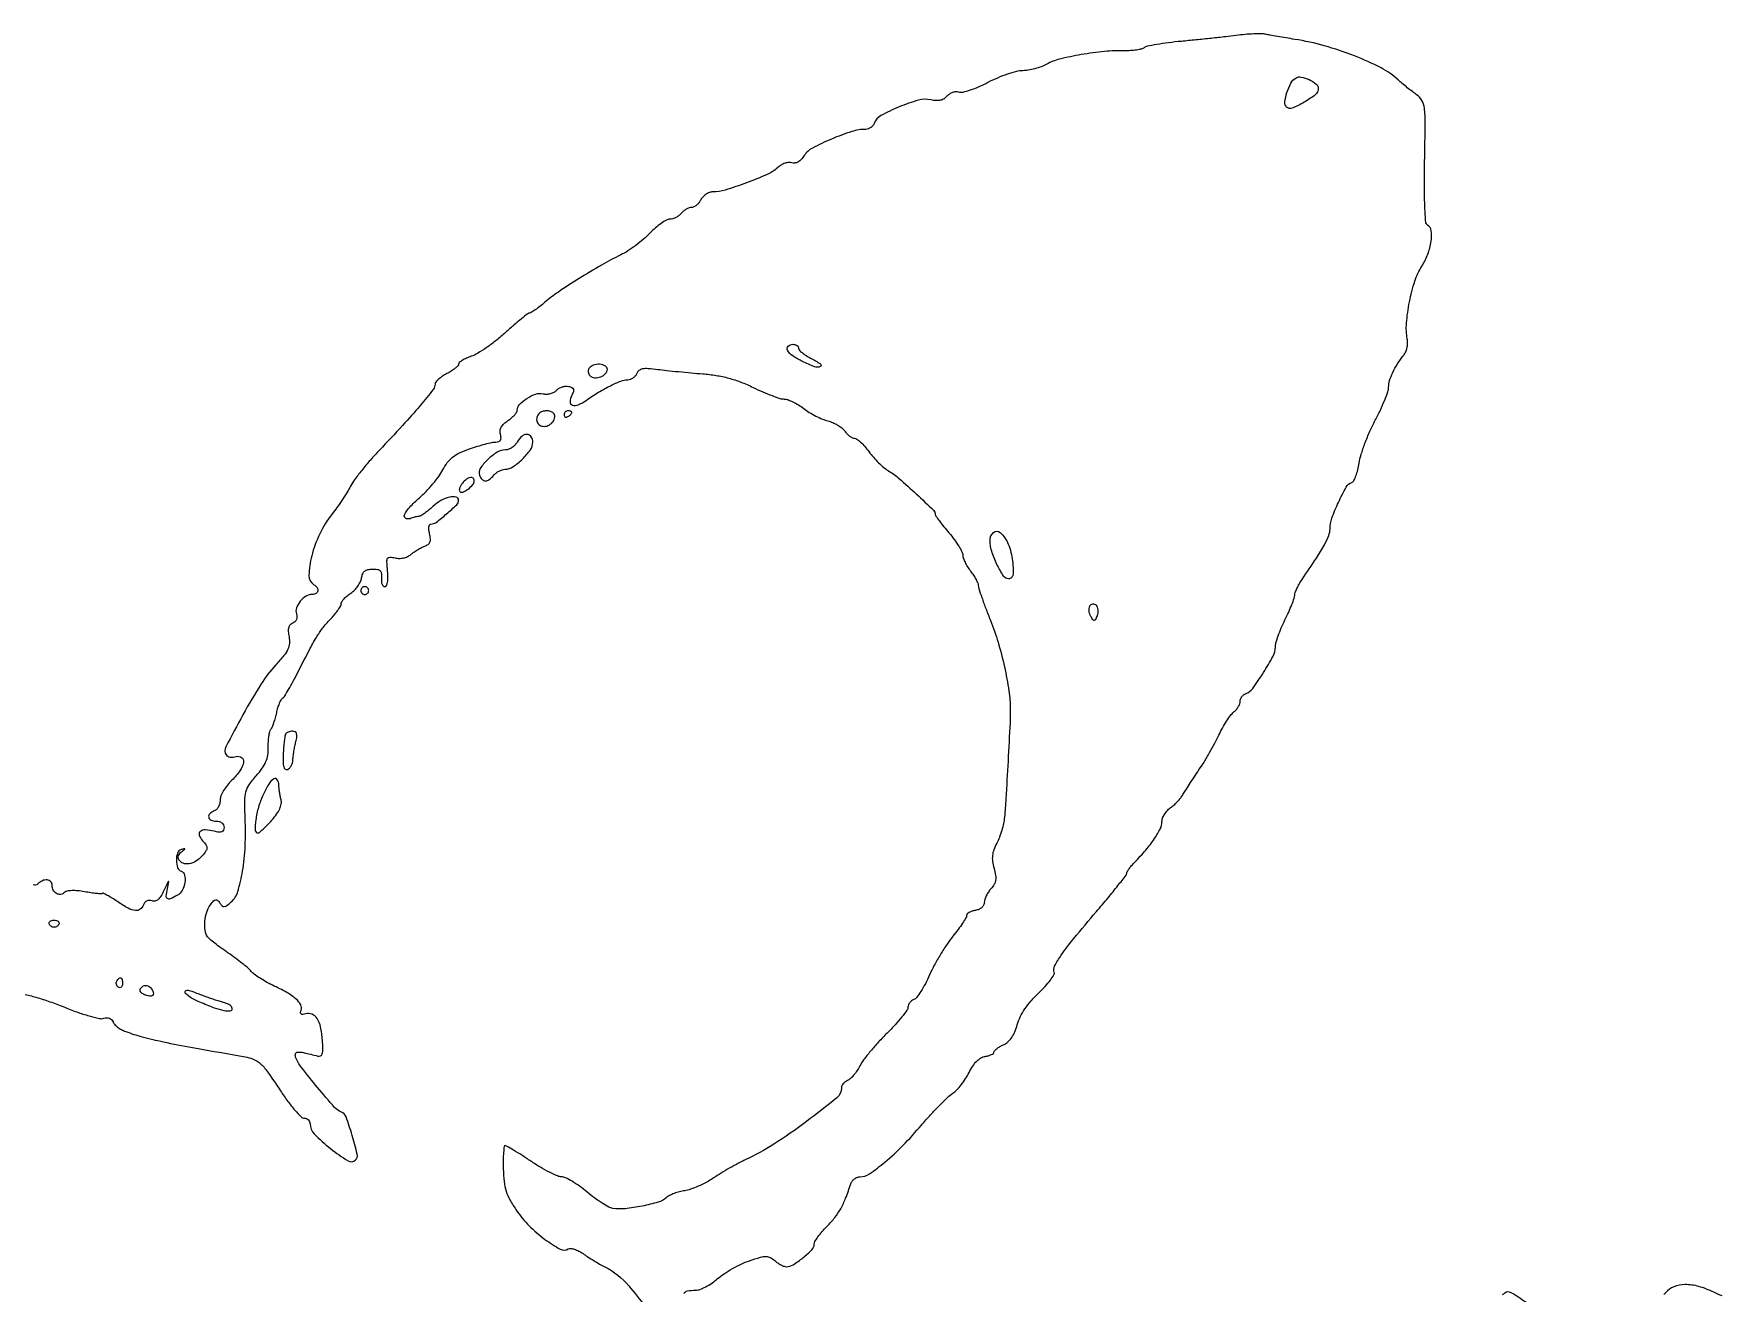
# Model space of a CAD drawing. Extents: x 163 to 1119, y 2 to 1130.
# Drawn here: x 592.3 to 1024.4, y 727.2 to 1049.5 of the extents above; entities that cross this region are included whole.
import ezdxf

# ---------------------------------------------------------------- set-up
doc = ezdxf.new("R2010")
doc.units = 0

msp = doc.modelspace()

# ---------------------------------------------------------------- linework, layer by layer
for points in [[(758.693118, 727.150521, -0.247015), (759.548723, 727.815693, -0.044151), (761.63187, 728, 0.089462), (762.745625, 728.200886, 0.030987), (764.243522, 728.867747, 0.029619), (765.837866, 729.823504, 0.030331), (767.294866, 730.954034, -0.033578), (768.926003, 732.202809, -0.018486), (771.07015, 733.515339, -0.018358), (773.353224, 734.691262, -0.027911), (775.422337, 735.525152, -0.010348), (778.252395, 736.421109, -0.069822), (779.704049, 736.635296, -0.123915), (780.77496, 736.373794, -0.062454), (781.921415, 735.571118, 0.031111), (782.675131, 734.969849, 0.030379), (783.503464, 734.461516, 0.031848), (784.284415, 734.107124, 0.090832), (784.869233, 734, 0.139844), (786.587285, 734.490103, 0.03011), (789.138475, 736.295953, 0.027918), (791.439421, 738.363393, 0.198284), (792, 739.721392, -0.133032), (792.194306, 740.438761, -0.022335), (792.974211, 741.645703, -0.023088), (794.046684, 743.014753, -0.01868), (795.316463, 744.38313, 0.029069), (797.301831, 746.61382, 0.040162), (798.789794, 748.841559, 0.034409), (800.0553, 751.531038, 0.015024), (801.37488, 755.25, -0.084678), (801.723356, 755.919566, -0.069599), (802.295322, 756.488789, -0.070243), (802.995623, 756.874796, -0.089755), (803.718615, 757.009706, 0.149637), (806.157425, 757.770852, 0.024807), (810.122793, 760.780287, 0.024493), (814.693748, 765.019592, 0.016859), (819.460344, 770.236404, -0.008234), (821.786664, 772.872343, -0.009088), (824.124607, 775.343393, -0.008572), (826.192299, 777.379703, -0.045173), (827.439062, 778.368115, 0.056301), (828.472816, 779.225703, 0.024561), (829.6456, 780.571858, 0.02393), (830.763729, 782.139001, 0.029374), (831.646146, 783.705005, -0.031845), (832.582359, 785.347467, -0.050632), (833.602427, 786.601391, -0.061546), (834.669908, 787.436324, -0.100271), (835.75, 787.819551, 0.03167), (836.611682, 787.998171, 0.045838), (837.339062, 788.271402, 0.05546), (837.846654, 788.590872, 0.228413), (838, 788.909036, -0.196619), (838.150085, 789.275946, -0.034533), (838.719536, 789.780645, -0.032888), (839.511475, 790.311348, -0.024285), (840.449486, 790.79503, 0.075639), (841.585195, 791.536704, 0.05978), (842.555974, 792.639376, 0.051422), (843.355971, 794.104791, 0.033492), (843.981211, 795.930225, -0.0482), (844.72706, 797.915599, -0.03422), (845.918127, 799.976208, -0.031219), (847.510329, 802.049351, -0.025109), (849.46273, 804.072694, 0.017605), (851.116739, 805.736127, 0.025621), (852.443017, 807.323195, 0.023555), (853.366103, 808.678888, 0.231231), (853.430681, 809.348014, -0.212525), (853.527433, 810.943772, -0.03214), (855.222359, 813.748185, -0.020538), (858.402572, 817.940585, -0.004455), (864.25, 824.897833, 0.003762), (867.220461, 828.422144, 0.005846), (869.723438, 831.510317, 0.002075), (871.829377, 834.194454, 0.166802), (872, 834.691677, -0.136885), (872.112196, 835.093816, -0.019817), (872.585773, 835.81071, -0.021224), (873.230553, 836.631527, -0.01673), (873.994121, 837.464831, 0.017694), (876.872974, 840.618796, 0.027611), (879.095862, 843.547499, 0.0313), (880.577205, 846.067359, 0.117758), (881, 847.837652, -0.086033), (881.15484, 848.730884, -0.0494), (881.623649, 849.721536, -0.047465), (882.310833, 850.653056, -0.057398), (883.123059, 851.373641, 0.029663), (884.018354, 852.083409, 0.020086), (884.953509, 852.989828, 0.020277), (885.789156, 853.942051, 0.037639), (886.373059, 854.787358, -0.009008), (886.996721, 855.810836, -0.002325), (888.039854, 857.438508, -0.002365), (889.247042, 859.283834, -0.002406), (890.464743, 861.107013, 0.011398), (891.754541, 863.115417, 0.007039), (893.18314, 865.531435, 0.007058), (894.52814, 867.959822, 0.012577), (895.555607, 870, -0.016394), (896.491419, 871.82341, -0.016402), (897.544551, 873.581281, -0.016464), (898.562712, 875.05216, -0.060393), (899.340864, 875.872445, 0.044975), (899.975685, 876.501707, 0.040535), (900.512629, 877.25561, 0.042866), (900.88168, 878.015386, 0.09188), (901, 878.65383, -0.092666), (901.108477, 879.234115, -0.066769), (901.426755, 879.812655, -0.065009), (901.897413, 880.301813, -0.07726), (902.452782, 880.620254, 0.143519), (904.214454, 881.963655, 0.017753), (906.964638, 885.994789, 0.01882), (909.412752, 890.215857, 0.121378), (910.009143, 892.587547, -0.070206), (910.161692, 893.632497, -0.014471), (910.738103, 895.406967, -0.014953), (911.535643, 897.445492, -0.013584), (912.477871, 899.5, 0.008927), (913.421979, 901.509024, 0.011107), (914.224139, 903.410332, 0.009496), (914.827989, 905.024198, 0.078867), (914.968728, 905.790493, -0.083101), (915.097848, 906.461695, -0.020611), (915.53236, 907.497821, -0.020508), (916.135593, 908.65847, -0.019285), (916.843562, 909.790493, 0.004564), (920.510927, 915.287701, 0.019192), (922.553729, 918.689298, 0.031725), (923.666304, 921.058633, 0.094172), (924, 922.814649, -0.087506), (924.471315, 925.487068, -0.022265), (926.166041, 929.567432, -0.018146), (928.165332, 933.460139, -0.175168), (929.548909, 934.657142, 0.178469), (930.072436, 935.115965, 0.032276), (930.62487, 936.309728, 0.031215), (931.11639, 937.862947, 0.02381), (931.464603, 939.61252, -0.037623), (931.958364, 941.779205, -0.014841), (932.946989, 944.675373, -0.014591), (934.204843, 947.75456, -0.017693), (935.568056, 950.559593, 0.011704), (936.882047, 953.182964, 0.013977), (937.991866, 955.715685, 0.012762), (938.807449, 957.88565, 0.083693), (939, 959.027932, -0.073735), (939.253234, 960.735781, -0.036889), (940.040823, 962.777546, -0.032752), (941.269038, 964.986888, -0.025593), (942.873276, 967.214959, 0.071798), (943.365058, 968.050739, 0.043742), (943.705395, 969.146777, 0.042927), (943.85594, 970.317911, 0.057796), (943.777592, 971.383121, -0.068519), (943.567816, 975.409016, -0.028026), (944.337946, 980.842424, -0.028111), (945.721321, 986.192098, -0.063546), (947.485674, 989.977305, 0.049839), (949.047037, 993.101174, 0.056096), (949.88328, 996.351334, 0.06659), (949.901685, 999.069198, 0.226511), (948.96865, 1000.519375, -0.239914), (948.509998, 1001.273714, -0.007258), (948.280079, 1005.047384, -0.011306), (948.161983, 1010.024021, -0.004805), (948.21865, 1016.693607, 0.00223), (948.357203, 1026.845674, 0.032429), (948.157614, 1030.428587, 0.101552), (947.501635, 1032.389047, 0.11038), (946.139686, 1033.865215, -0.011916), (945.065813, 1034.647505, -0.006423), (943.778697, 1035.659414, -0.006393), (942.492865, 1036.724749, -0.009992), (941.416761, 1037.67747, 0.067243), (937.050628, 1040.731368, 0.025681), (930.27624, 1043.795078, 0.02505), (922.541429, 1046.38652, 0.029563), (915, 1048.026145, -0.001874), (912.747654, 1048.386674, -0.001951), (910.528125, 1048.759382, -0.001875), (908.611341, 1049.09635, -0.008534), (907.5, 1049.315663, 0.051274), (906.386316, 1049.438041, 0.011455), (904.471875, 1049.407561, 0.011774), (902.252339, 1049.268938, 0.011135), (900, 1049.024301, -0.004119), (897.3001, 1048.692659, -0.001673), (893.61875, 1048.283694, -0.001656), (889.657079, 1047.870269, -0.002108), (886, 1047.516439, 0.008147), (882.664759, 1047.153041, 0.011151), (879.676907, 1046.710259, 0.008099), (877.213968, 1046.247762, 0.116316), (876.410746, 1045.876067, -0.105442), (875.745591, 1045.550734, -0.023231), (874.492679, 1045.298929, -0.02318), (872.987798, 1045.13953, -0.020476), (871.410746, 1045.110776, 0.030083), (866.300337, 1044.919389, 0.018484), (860.328978, 1044.111092, 0.017588), (854.805654, 1042.952996, 0.065323), (851.5, 1041.662051, -0.036242), (850.121954, 1041.029514, -0.023703), (848.456392, 1040.49512, -0.02385), (846.774486, 1040.127154, -0.041458), (845.351546, 1040.006161, 0.062227), (843.756777, 1039.803743, 0.019411), (841.440422, 1039.114118, 0.019069), (838.888784, 1038.135236, 0.019954), (836.458315, 1036.978072, -0.018189), (834.133045, 1035.86091, -0.022726), (831.897112, 1035.003784, -0.021779), (829.998045, 1034.463722, -0.136042), (828.997952, 1034.50065, 0.093528), (828.245033, 1034.592062, 0.065385), (827.40429, 1034.424891, 0.063323), (826.607167, 1034.036548, 0.074702), (825.981841, 1033.47812, -0.080287), (825.226285, 1032.818325, -0.083381), (824.310868, 1032.440716, -0.070723), (823.197441, 1032.347363, -0.039681), (821.849734, 1032.533004, 0.122269), (818.678844, 1032.446968, 0.030423), (813.733901, 1030.746103, 0.028252), (809.085075, 1028.508483, 0.176628), (807.380692, 1026.549684, -0.080581), (807.035798, 1025.957276, -0.065592), (806.49878, 1025.45522, -0.066557), (805.859104, 1025.115789, -0.088966), (805.213507, 1025, 0.077188), (801.615294, 1024.441196, 0.023524), (796.432032, 1022.518677, 0.021121), (791.531131, 1020.184707, 0.126688), (789.459702, 1018.298153, -0.041319), (788.672358, 1017.289164, -0.075236), (787.858269, 1016.637033, -0.097805), (787.048463, 1016.359468, -0.126068), (786.270104, 1016.449846, 0.119544), (785.507522, 1016.548341, 0.057431), (784.539923, 1016.327652, 0.051602), (783.520214, 1015.844986, 0.048093), (782.594543, 1015.153887, -0.080771), (779.999996, 1013.467944, -0.014829), (774.687216, 1011.312692, -0.01522), (769.245487, 1009.477338, -0.073848), (766.031202, 1009, 0.088418), (765.201834, 1008.852183, 0.057685), (764.331942, 1008.4125, 0.055902), (763.555117, 1007.764901, 0.068303), (763, 1007, -0.047847), (762.491043, 1006.234932, -0.049045), (761.849731, 1005.5875, -0.05391), (761.17892, 1005.143756, -0.119743), (760.587261, 1005, 0.088303), (759.983197, 1004.89248, 0.043304), (759.273525, 1004.559375, 0.04116), (758.575529, 1004.073938, 0.047064), (758, 1003.5, -0.057603), (757.399633, 1002.925951, -0.043587), (756.626889, 1002.440625, -0.044564), (755.808506, 1002.109375, -0.074019), (755.073722, 1002, 0.126231), (754.208444, 1001.778013, 0.026705), (752.87393, 1000.949378, 0.02637), (751.388882, 999.792563, 0.022367), (749.946167, 998.423414, -0.024822), (748.335801, 996.910117, -0.016123), (746.337311, 995.318803, -0.01622), (744.280703, 993.888201, -0.029443), (742.5, 992.876966, 0.015646), (737.53741, 990.23705, 0.009517), (731.835604, 986.825324, 0.009306), (726.543637, 983.381922, 0.027275), (723.081542, 980.75, -0.009316), (721.793305, 979.695601, -0.012963), (720.599054, 978.803913, -0.009415), (719.580452, 978.112118, -0.140426), (719.173275, 977.986723, 0.162292), (718.738937, 977.832351, 0.004104), (717.082149, 976.515759, 0.008366), (715.156462, 974.905529, 0.005558), (713, 972.997828, -0.016434), (710.655787, 971.013215, -0.015901), (708.160938, 969.164004, -0.016036), (705.863965, 967.678774, -0.054727), (704.25, 966.933552, 0.023233), (703.005168, 966.451185, 0.033076), (701.954687, 965.901263, 0.034763), (701.195583, 965.361743, 0.224514), (701, 964.948128, -0.193829), (700.822701, 964.507951, -0.030141), (700.11875, 963.859074, -0.029835), (699.148889, 963.159636, -0.021977), (698, 962.5, 0.027514), (696.851454, 961.823549, 0.035305), (695.88125, 961.073892, 0.038033), (695.192091, 960.357934, 0.174309), (695, 959.823669, -0.169479), (694.515141, 958.434314, -0.007226), (691.17544, 954.354594, -0.0106), (686.687452, 949.25442, -0.005168), (680.757579, 942.929485, 0.010989), (678.437778, 940.396677, 0.010774), (676.215784, 937.747938, 0.010713), (674.367922, 935.342428, 0.039562), (673.359973, 933.714997, -0.019319), (672.504905, 932.200856, -0.008579), (671.267275, 930.269405, -0.008476), (669.885353, 928.266578, -0.011328), (668.560197, 926.5, 0.055136), (665.482827, 921.548461, 0.049488), (663.426655, 915.86301, 0.053715), (662.72131, 910.886509, 0.268886), (664, 908.5, -0.106663), (664.774954, 907.754399, -0.192827), (664.956778, 906.906327, -0.221794), (664.502891, 906.25177, -0.132765), (663.571429, 906, 0.13778), (661.959921, 905.54734, 0.08469), (660.463374, 904.243614, 0.087204), (659.518989, 902.560034, 0.162551), (659.495857, 901.013052, -0.073847), (659.618793, 900.25081, -0.099121), (659.49032, 899.564747, -0.107061), (659.119939, 899.018715, -0.099087), (658.54719, 898.656482, 0.115895), (657.897376, 898.214617, 0.120575), (657.52386, 897.535548, 0.08346), (657.428887, 896.552883, 0.031813), (657.61299, 895.185049, -0.068081), (657.716724, 893.498894, -0.091977), (657.327869, 892.024977, -0.060741), (656.288559, 890.377217, -0.015383), (654.209844, 887.982201, 0.045931), (650.464541, 883.093958, 0.014785), (645.823997, 875.217494, 0.007181), (641.455062, 866.996627, 0.262731), (641.536786, 864.940479, 0.14273), (641.920367, 864.594658, 0.072403), (642.545581, 864.397428, 0.062609), (643.304499, 864.370119, 0.054615), (644.084157, 864.52671, -0.232412), (645.493465, 864.314601, -0.293704), (645.987581, 863.123905, -0.108731), (645.064015, 860.906142, -0.04894), (643, 858.5, 0.034474), (641.851978, 857.237372, 0.033897), (640.88125, 855.82212, 0.035879), (640.206687, 854.46642, 0.097805), (640, 853.419898, -0.062845), (639.888151, 852.53353, -0.060956), (639.559375, 851.692883, -0.066075), (639.073813, 851.022041, -0.11194), (638.5, 850.638374, 0.098645), (637.347806, 849.911083, 0.254908), (637.05584, 849.005536, 0.253424), (637.658907, 848.265375, 0.09799), (639, 848, -0.071849), (639.797234, 847.884845, -0.09791), (640.439134, 847.548949, -0.110471), (640.852558, 847.030796, -0.113838), (641, 846.391592, -0.096921), (640.856776, 845.659662, -0.208054), (640.453591, 845.265513, -0.125112), (639.713084, 845.180069, -0.02797), (638.454011, 845.422186, 0.044456), (636.172257, 845.783513, 0.191545), (634.888679, 845.371911, 0.323879), (634.635445, 844.402634, 0.091423), (635.505176, 842.99428, -0.030018), (636.402492, 841.874487, -0.16543), (636.618745, 841.143514, -0.146171), (636.357573, 840.382363, -0.021821), (635.348078, 839.093558, -0.074137), (633.795928, 837.746715, -0.100909), (632.069338, 837.085846, -0.128256), (630.522207, 837.226559, -0.169445), (629.430902, 838.111803, -0.125085), (629.274271, 838.609852, -0.094557), (629.350436, 839.180286, -0.084768), (629.647051, 839.735816, -0.075314), (630.121885, 840.187934, 0.004551), (630.892411, 840.73762, 0.300843), (630.946732, 840.883003, 0.423992), (630.837057, 840.949026, 0.005736), (630, 840.715899, 0.244911), (629.087654, 839.842727, 0.083261), (628.784532, 837.97426, 0.082084), (629.106675, 836.087541, 0.230732), (630.029467, 835.166667, -0.262161), (630.890629, 834.198913, -0.092841), (630.946827, 832.278157, -0.082069), (630.277719, 830.256839, -0.150101), (629.065741, 829.035184, -0.017926), (627.201339, 828.121782, -0.259178), (626.493889, 828.18384, -0.281682), (626.210729, 828.806232, -0.020428), (626.530436, 830.75, 0.002755), (626.880283, 832.490515, 0.629928), (626.777292, 832.567096, 0.163379), (626.578291, 832.358559, 0.001319), (625.602418, 830.261074, -0.028658), (624.837741, 828.82791, -0.07697), (624.094286, 827.947162, -0.121803), (623.342791, 827.561945, -0.15054), (622.561359, 827.614828, 0.093367), (621.899437, 827.735424, 0.108379), (621.27604, 827.594779, 0.106065), (620.758931, 827.202364, 0.086188), (620.401441, 826.603754, -0.140207), (619.535441, 825.4527, -0.194391), (618.302155, 825.12039, -0.097092), (616.487643, 825.710385, -0.022074), (613.720882, 827.414668, 0.009967), (612.332982, 828.316648, 0.015985), (611.110565, 829.02371, 0.009901), (610.09197, 829.544491, 0.318398), (609.831335, 829.501446, -0.215163), (609.552638, 829.397717, -0.007389), (608.365214, 829.495705, -0.01267), (606.936956, 829.671477, -0.008371), (605.305565, 829.942343, 0.021994), (603.553488, 830.184418, 0.033003), (602.010918, 830.22659, 0.037382), (600.795543, 830.088199, 0.150443), (600.142697, 829.742697, -0.165306), (599.174837, 829.265883, -0.165011), (598.11607, 829.477172, -0.143247), (597.298289, 830.333821, -0.119979), (597, 831.559017, 0.185462), (596.639815, 832.496664, 0.184805), (595.743909, 832.953779, 0.133454), (594.518181, 832.757188, 0.090502), (593.348653, 831.948653, -0.144741), (592.7772, 831.638015, -0.173092), (592.173081, 831.718448, -0.099172)], [(589.718777, 803.753249, -0.014014), (592.873555, 802.945562, -0.014099), (596.442034, 801.814826, -0.013911), (599.957316, 800.480114, 0.012262), (603.327574, 799.187737, 0.016227), (606.458344, 798.187636, 0.013605), (609.080985, 797.519255, 0.133195), (610.212242, 797.567363, -0.07129), (610.98168, 797.695479, -0.097526), (611.67201, 797.575711, -0.107331), (612.218321, 797.217734, -0.102981), (612.576781, 796.660508, 0.099594), (612.981042, 796.022726, 0.038606), (613.76388, 795.321944, 0.036301), (614.755197, 794.671894, 0.037243), (615.821855, 794.178332, 0.02501), (620.006076, 792.843004, 0.01223), (625.453493, 791.541931, 0.008449), (632.951946, 790.075762, 0.002796), (644.004438, 788.171667, -0.025832), (647.832531, 787.329035, -0.102402), (649.966048, 786.238811, -0.069972), (651.883797, 784.199058, -0.008081), (655.434401, 778.99466, 0.01374), (657.307304, 776.315044, 0.019657), (659.123256, 774.054681, 0.015975), (660.719384, 772.334679, 0.200314), (661.521252, 772, -0.096152), (662.085663, 771.890449, -0.09722), (662.565618, 771.577875, -0.098594), (662.886956, 771.111341, -0.102002), (663, 770.562978, 0.197132), (664.049389, 768.004779, 0.030317), (668.222498, 764.257886, 0.028286), (672.707467, 761.093368, 0.349048), (674.648435, 761.315102, 0.26022), (675.061326, 762.771512, 0.013709), (673.769954, 767.619785, 0.014568), (672.2115, 772.372447, 0.221451), (671.021414, 773.570971, -0.124589), (669.262685, 774.776675, -0.006936), (664.906422, 779.864824, -0.009247), (660.79558, 784.993355, -0.072827), (659.305794, 787.645496, -0.171121), (659.281927, 788.514788, -0.313987), (659.8205, 788.924902, -0.067584), (661.329446, 788.784726, -0.006176), (665, 787.886688, 0.179745), (665.707074, 787.960056, 0.212408), (666.13326, 788.473169, 0.075728), (666.279929, 789.656125, 0.011987), (666.158445, 792, 0.031402), (665.689325, 795.364521, 0.091906), (664.814189, 797.526541, 0.157341), (663.537766, 798.581648, 0.159947), (661.894674, 798.682708, -0.04283), (661.127313, 798.550851, -0.195153), (660.70325, 798.682448, -0.250293), (660.554105, 799.041268, -0.067559), (660.700243, 799.661229, 0.222011), (660.604766, 801.012727, 0.086686), (659.398412, 802.503287, 0.05153), (657.046428, 804.162879, 0.018315), (653.382108, 806.046821, -0.017273), (651.70848, 806.902884, -0.01688), (650.084748, 807.878643, -0.017039), (648.719589, 808.830623, -0.058832), (647.939624, 809.572748, 0.041627), (647.144932, 810.382633, 0.009491), (645.665362, 811.610458, 0.009757), (643.899457, 812.964609, 0.009356), (642.057517, 814.268393, -0.007794), (640.258618, 815.533292, -0.009604), (638.622956, 816.770629, -0.008213), (637.291606, 817.854448, -0.067016), (636.765313, 818.434001, -0.118048), (636.126767, 820.088002, -0.055377), (636.074201, 822.394911, -0.054252), (636.541814, 824.746904, -0.08699), (637.480997, 826.55887, -0.021191), (638.33023, 827.579239, -0.161285), (638.867068, 827.882697, -0.248291), (639.347896, 827.73813, -0.052897), (639.919947, 827.039763, 0.060097), (640.514759, 826.334509, 0.218417), (641.057527, 826.154631, 0.137247), (641.721293, 826.421946, 0.019983), (642.84913, 827.363464, 0.136811), (644.516871, 830.00416, 0.031746), (645.714735, 835.169114, 0.029723), (646.395754, 841.631629, 0.022574), (646.398778, 848.75737, -0.009961), (646.287157, 853.25826, -0.065191), (646.569011, 855.495468, -0.089432), (647.391764, 857.271073, -0.027064), (649.235171, 859.615064, 0.026625), (650.749033, 861.536544, 0.053251), (651.688042, 863.224538, 0.060527), (652.177013, 864.922751, 0.04595), (652.308028, 866.857693, -0.019994), (652.331151, 868.325437, -0.022767), (652.473241, 869.723822, -0.022718), (652.699681, 870.88732, -0.105753), (652.994407, 871.5, 0.066024), (653.337638, 872.089535, 0.015541), (653.744897, 873.157569, 0.015741), (654.139488, 874.42536, 0.014908), (654.461464, 875.738532, -0.01924), (654.786282, 877.015377, -0.023829), (655.189806, 878.173659, -0.023199), (655.611147, 879.094143, -0.136224), (655.968606, 879.480597, 0.11556), (656.416969, 879.927416, 0.006054), (657.475925, 881.674486, 0.009298), (658.681194, 883.80807, 0.006606), (659.955812, 886.242065, -0.003218), (663.045183, 892.240042, -0.017834), (664.840271, 895.3918, -0.029897), (666.408587, 897.620638, -0.022763), (668.374009, 899.868494, 0.018124), (669.379429, 900.997098, 0.022354), (670.228615, 902.121615, 0.021492), (670.846925, 903.109778, 0.129755), (671, 903.689709, -0.148539), (671.158212, 904.21052, -0.036977), (671.712996, 904.919823, -0.034535), (672.498138, 905.672169, -0.028755), (673.427221, 906.360356, 0.051921), (674.379888, 907.13673, 0.041235), (675.236262, 908.151733, 0.04259), (675.877829, 909.238522, 0.076949), (676.177221, 910.225366, -0.062525), (676.468466, 911.294957, -0.126108), (676.987911, 911.990259, -0.118522), (677.802251, 912.375958, -0.051643), (679, 912.5, -0.039915), (680.263627, 912.398965, -0.157076), (680.950923, 912.048821, -0.173803), (681.265093, 911.388083, -0.051333), (681.26179, 910.25, 0.046388), (681.25079, 909.388599, 0.070924), (681.414695, 908.660938, 0.09713), (681.718252, 908.173311, 0.208007), (682.116825, 908, 0.283456), (682.543586, 908.263074, 0.071952), (682.812925, 909.069621, 0.047172), (682.918566, 910.318818, 0.021296), (682.832231, 911.96203, -0.010499), (682.651562, 914.396383, -0.144211), (682.854242, 915.24907, -0.287618), (683.428866, 915.556208, -0.044193), (684.76749, 915.343508, 0.062022), (685.813033, 915.215294, 0.05378), (686.911714, 915.335883, 0.054546), (687.943288, 915.684344, 0.068667), (688.790295, 916.229479, -0.025699), (689.580063, 916.839387, -0.01705), (690.542994, 917.459472, -0.017179), (691.521992, 917.998967, -0.031769), (692.356069, 918.357318, 0.073329), (693.207128, 918.809813, 0.141792), (693.67231, 919.416648, 0.115321), (693.795038, 920.270923, 0.039762), (693.587017, 921.509318, -0.034076), (693.415487, 922.463985, -0.059151), (693.422334, 923.268362, -0.088556), (693.592033, 923.810561, -0.279673), (693.904223, 924, 0.163138), (695.235631, 924.446285, 0.015582), (697.940867, 926.625045, 0.014166), (700.524775, 928.972604, 0.204001), (701, 930.088894, 0.351346), (700.346387, 930.904228, 0.11443), (698.692217, 930.890058, 0.070208), (696.467739, 930.010277, 0.057715), (694.405499, 928.5, -0.013214), (693.316004, 927.542543, -0.01755), (692.273528, 926.734375, -0.014953), (691.376163, 926.127725, -0.142084), (690.935765, 926, 0.049048), (690.534757, 925.960568, 0.014082), (689.925756, 925.821697, 0.014026), (689.24403, 925.625361, 0.014488), (688.581787, 925.393011, -0.228108), (687.434776, 925.487431, -0.384609), (687.164216, 926.344484, -0.081204), (688.501836, 928.339647, -0.027555), (691.034491, 930.761519, 0.024513), (692.71588, 932.3499, 0.017783), (694.432057, 934.270464, 0.018038), (695.933891, 936.215086, 0.037036), (696.935216, 937.857446, -0.041894), (698.111026, 939.744567, -0.065824), (699.442327, 941.110909, -0.057596), (701.21289, 942.200995, -0.024778), (703.784938, 943.25, -0.009835), (705.819913, 943.919943, -0.010866), (707.813425, 944.485937, -0.01031), (709.531893, 944.896087, -0.053468), (710.500845, 945, 0.075229), (711.26162, 945.115116, 0.179862), (711.707173, 945.458257, 0.153648), (711.861554, 946.053672, 0.051185), (711.722233, 946.954183, -0.090805), (711.650504, 947.913077, -0.096417), (711.927698, 948.813345, -0.080663), (712.576909, 949.663965, -0.044497), (713.605601, 950.477236, 0.028781), (714.522119, 951.15619, 0.034556), (715.296645, 951.89858, 0.037004), (715.843888, 952.598591, 0.148463), (716, 953.11276, -0.192328), (716.596895, 954.60712, -0.060457), (718.489115, 956.168828, -0.059688), (720.774599, 957.272832, -0.143207), (722.636027, 957.359042, 0.068525), (723.554942, 957.265576, 0.05529), (724.537565, 957.410006, 0.056703), (725.436604, 957.758391, 0.084314), (726.106499, 958.268923, -0.072648), (726.747292, 958.781195, -0.056399), (727.564669, 959.142958, -0.057314), (728.426112, 959.308178, -0.082881), (729.19658, 959.238342, -0.057284), (730.013788, 958.92117, -0.192016), (730.379813, 958.492488, -0.165626), (730.379223, 957.883201, -0.040561), (729.973404, 956.950305, 0.111205), (729.531381, 955.352521, 0.332639), (730.128123, 954.468654, 0.186163), (731.623446, 954.518643, 0.054092), (733.672607, 955.663804, -0.017279), (736.802422, 957.728401, -0.021542), (739.849744, 959.414992, -0.022634), (742.509989, 960.593942, -0.086451), (744.281385, 960.951968, 0.080792), (745.008542, 961.090451, 0.063861), (745.720868, 961.458559, 0.064415), (746.311248, 961.990285, 0.085851), (746.680234, 962.609085, -0.131244), (747.233868, 963.372565, -0.125125), (748.104268, 963.775378, -0.065114), (749.524685, 963.852778, -0.01407), (751.97686, 963.597457, 0.005773), (754.248507, 963.322762, 0.00248), (757.285864, 963.006247, 0.002454), (760.524549, 962.701027, 0.003238), (763.479323, 962.456466, -0.021647), (766.915637, 962.044244, -0.025326), (770.12523, 961.348998, -0.025413), (773.238637, 960.335263, -0.022079), (776.386423, 958.968094, 0.010849), (778.84998, 957.831693, 0.012939), (781.221142, 956.871878, 0.011739), (783.248149, 956.165612, 0.078108), (784.301833, 956, -0.086688), (785.218951, 955.83979, -0.026021), (786.530496, 955.288496, -0.025228), (787.963514, 954.504904, -0.024905), (789.316722, 953.577858, 0.025748), (790.754816, 952.596211, 0.018704), (792.446162, 951.649995, 0.01898), (794.123302, 950.871249, 0.038787), (795.5, 950.416225, -0.04131), (796.744409, 949.997961, -0.033148), (798.002594, 949.353939, -0.03422), (799.091564, 948.596431, -0.069278), (799.806704, 947.838367, 0.038535), (800.394855, 947.132914, 0.039428), (801.080094, 946.531934, 0.042528), (801.757038, 946.111134, 0.112494), (802.306704, 945.972471, -0.156117), (802.91828, 945.761077, -0.026142), (803.883844, 944.956333, -0.026455), (804.955372, 943.853108, -0.020734), (806, 942.551933, 0.022345), (807.140204, 941.141047, 0.017307), (808.5, 939.707444, 0.017616), (809.864831, 938.456279, 0.039721), (811, 937.633216, -0.040621), (813.798672, 935.596332, -0.009544), (818.120064, 931.733498, -0.004023), (822.543271, 927.558329, -0.204322), (823, 926.487319, 0.152944), (823.131378, 926.067867, 0.006779), (824.028125, 924.813429, 0.01091), (825.15901, 923.344227, 0.00753), (826.5, 921.728966, -0.017122), (827.841634, 920.048353, -0.020684), (828.978407, 918.379948, -0.019804), (829.809086, 916.919459, -0.116365), (830.022236, 916.070001, 0.082656), (830.162165, 915.297075, 0.027081), (830.612376, 914.226813, 0.026138), (831.249922, 913.072441, 0.026741), (832, 912, -0.020204), (832.750178, 910.956709, -0.022308), (833.387624, 909.889383, -0.022402), (833.846417, 908.937129, -0.096612), (833.977764, 908.325558, 0.075563), (834.110723, 907.549924, 0.004134), (834.911571, 905.203256, 0.006344), (835.926576, 902.421185, 0.004587), (837.125456, 899.34566, -0.023362), (839.059862, 893.773744, -0.01727), (840.692822, 887.45506, -0.017544), (841.824665, 881.34885, -0.036002), (842.19497, 876.5, -0.013791), (842.118252, 873.212151, -0.000838), (841.600791, 863.380628, -0.001143), (841.055165, 853.741486, -0.007825), (840.701366, 849, -0.031111), (840.460737, 847.432596, -0.01867), (839.991291, 845.608328, -0.018661), (839.386205, 843.821526, -0.030718), (838.72827, 842.368776, 0.0332), (837.969374, 840.670737, 0.061166), (837.622384, 839.2003, 0.062077), (837.643981, 837.704341, 0.035232), (838.020031, 835.930157, -0.027724), (838.422666, 834.16175, -0.07907), (838.436032, 832.903239, -0.094961), (838.06347, 831.838334, -0.052464), (837.247741, 830.721257, 0.037848), (836.588159, 829.871225, 0.03278), (836.028447, 828.89073, 0.034165), (835.639777, 827.93121, 0.077269), (835.513451, 827.159876, -0.120736), (835.341945, 826.483723, -0.091131), (834.864053, 825.881112, -0.07989), (834.137317, 825.426381, -0.064739), (833.25, 825.180449, 0.041814), (832.388812, 824.983655, 0.056606), (831.660938, 824.657446, 0.07005), (831.16336, 824.259752, 0.191448), (831, 823.848746, -0.135353), (830.834558, 823.248795, -0.011596), (829.978247, 821.886999, -0.014655), (828.853947, 820.291434, -0.010833), (827.521692, 818.591778, 0.023379), (826.007332, 816.556664, 0.012561), (824.323941, 813.9179, 0.012483), (822.739003, 811.13537, 0.019106), (821.520163, 808.641509, -0.016842), (820.444318, 806.41473, -0.021456), (819.297962, 804.443122, -0.020031), (818.224318, 802.905723, -0.139574), (817.498471, 802.36104, 0.073197), (816.925619, 802.038697, 0.064127), (816.440176, 801.551938, 0.066866), (816.111749, 800.981555, 0.097533), (816, 800.414124, -0.157468), (815.744487, 799.622926, -0.013298), (814.428657, 797.896831, -0.016626), (812.69972, 795.890134, -0.012082), (810.650748, 793.771113, 0.012899), (808.484494, 791.523462, 0.012257), (806.398796, 789.129299, 0.012301), (804.659794, 786.923153, 0.041712), (803.687733, 785.371181, -0.028046), (802.956886, 784.130275, -0.028652), (802.096524, 782.9882, -0.029897), (801.237338, 782.089088, -0.095771), (800.536985, 781.652566, 0.068336), (799.949372, 781.32936, 0.062811), (799.451489, 780.851592, 0.066703), (799.114359, 780.298428, 0.103906), (799, 779.754069, -0.225518), (797.798578, 777.225841, -0.010212), (790.024195, 771.152828, -0.017803), (781.634798, 765.325223, -0.034769), (774.5, 761.408866, 0.013995), (772.662915, 760.49758, 0.007318), (770.425506, 759.266236, 0.007273), (768.166119, 757.935468, 0.011052), (766.246402, 756.70787, -0.023972), (764.387941, 755.586, -0.020158), (762.321547, 754.575408, -0.020634), (760.357089, 753.806033, -0.051579), (758.858331, 753.456759, 0.033594), (757.540035, 753.199051, 0.027311), (756.171104, 752.753253, 0.028116), (754.951464, 752.200307, 0.061993), (754.111928, 751.6189, -0.113306), (752.110706, 750.51553, -0.020396), (747.948107, 749.508144, -0.022759), (743.599168, 748.84576, -0.063358), (740.516444, 748.910227, -0.086945), (739.466122, 749.259354, -0.01722), (737.748086, 750.263218, -0.017761), (735.805408, 751.588734, -0.015693), (733.877664, 753.102426, 0.018), (731.958901, 754.594811, 0.021418), (730.043178, 755.856022, 0.020798), (728.361058, 756.770173, 0.114117), (727.36122, 757.003183, -0.102915), (726.303482, 757.225115, -0.01461), (724.284233, 758.178561, -0.016121), (721.933671, 759.470633, -0.013107), (719.5, 761, 0.004264), (717.15727, 762.530663, 0.006416), (715.086408, 763.821439, 0.002902), (713.308001, 764.884433, 0.132678), (712.900539, 764.996817, 0.381616), (712.666392, 764.789872, 0.009646), (712.515434, 763.263552, 0.015821), (712.42451, 761.356961, 0.009515), (712.43134, 759.09187, 0.021659), (712.647774, 755.784939, 0.050833), (713.163867, 753.366483, 0.050563), (714.159206, 751.094214, 0.021231), (715.924039, 748.25634, 0.04759), (719.051351, 744.497317, 0.036355), (723.114135, 741.011653, 0.032772), (727.035065, 738.493518, 0.2711), (729.068836, 738.542543, -0.167335), (729.681618, 738.680845, -0.048901), (730.64064, 738.479095, -0.043185), (731.746373, 738.022783, -0.034761), (732.845068, 737.353398, 0.011421), (734.072046, 736.52501, 0.006706), (735.575039, 735.58773, 0.006704), (737.103714, 734.690454, 0.011348), (738.410384, 733.985626, -0.100485), (744.547069, 729.101029, -0.021566), (752.87647, 718.259377, -0.019891)], [(974.210033, 724.810029, 0.024186), (970.375701, 727.359644, 0.311888), (968.748798, 727.25177, -0.053551), (968.01663, 726.788786, -0.012421)], [(1024.355637, 726.532535, -0.01474), (1022.227254, 727.48302, 0.043534), (1018.344494, 728.955457, 0.071083), (1014.860559, 729.423448, 0.089688), (1011.992115, 728.879827, 0.128673), (1009.899982, 727.379485, -0.040477), (1009.384424, 726.851652, -0.038743)]]:
    msp.add_lwpolyline(points, format="xyb")
for points in [[(921, 1035.421044, -0.229196), (920.254964, 1033.881102, -0.03586), (917.385961, 1031.927194, -0.035143), (914.315659, 1030.421505, -0.301433), (912.889639, 1030.710361, -0.230876), (912.450434, 1031.985968, -0.045516), (912.977361, 1034.420255, -0.046758), (913.986017, 1036.822084, -0.132311), (915.220473, 1038.13626, -0.190138), (916.615036, 1038.386837, -0.060371), (918.657965, 1037.713004, -0.060989), (920.443518, 1036.591004, -0.225706)], [(788, 969.02568, 0.189482), (788.186564, 968.551056, 0.03194), (788.908548, 967.867738, 0.031058), (789.90853, 967.13567, 0.023151), (791.09293, 966.451944, -0.028666), (793.580378, 964.979211, -0.597835), (793.512909, 964.298105, -0.191385), (792.081724, 964.274902, -0.021204), (789.015365, 965.587226, -0.040348), (786.542897, 967.027405, -0.111615), (785.192367, 968.505319, -0.336872), (785.325668, 969.510993, -0.199888), (786.5, 970, -0.063109), (787.073518, 969.927322, -0.081166), (787.559375, 969.713794, -0.098302), (787.88449, 969.397256, -0.151849)], [(739, 963.606989, -0.187782), (738.553123, 962.459066, -0.111665), (737.330699, 961.612121, -0.110913), (735.855914, 961.370224, -0.183791), (734.719915, 961.880085, -0.08719), (734.409219, 962.323245, -0.076058), (734.249415, 962.867296, -0.077233), (734.260759, 963.426268, -0.095066), (734.446149, 963.912868, -0.171887), (735.487813, 964.74968, -0.101193), (737.088335, 964.966471, -0.118238), (738.473379, 964.534304, -0.264139)], [(721.666667, 952.333333, 0.126476), (721.045922, 951.283019, 0.16002), (721.085374, 950.162227, 0.167492), (721.773927, 949.31844, 0.139508), (722.893011, 949, 0.129792), (724.177014, 949.339019, 0.111911), (725.210771, 950.281376, 0.134568), (725.622132, 951.439877, 0.21813), (725.264432, 952.402234, 0.127577), (724.51606, 952.842343, 0.074382), (723.477225, 952.977461, 0.073656), (722.432641, 952.80224, 0.11859)], [(728, 951.940983, 0.108972), (728.078288, 951.586039, 0.182303), (728.29375, 951.3746, 0.161196), (728.6179, 951.343488, 0.082592), (729, 951.5, 0.029505), (729.382774, 951.768994, 0.035638), (729.70625, 952.066025, 0.038439), (729.934461, 952.34829, 0.151918), (730, 952.559017, 0.210953), (729.92554, 952.727648, 0.081139), (729.70625, 952.870461, 0.061769), (729.382849, 952.967655, 0.042167), (729, 953, 0.105053), (728.618444, 952.918938, 0.099167), (728.29375, 952.688914, 0.09642), (728.076123, 952.345238, 0.093332)], [(716, 945, -0.066785), (715.448408, 944.235104, -0.05559), (714.682023, 943.5875, -0.057656), (713.827494, 943.147671, -0.090283), (713.016338, 943, 0.139344), (710.867249, 942.389217, 0.054304), (708.409383, 940.472539, 0.05474), (706.531881, 938.200541, 0.241446), (706.351386, 936.526685, 0.09159), (707.00998, 935.450266, 0.210983), (707.857274, 935.06865, 0.167102), (708.864736, 935.406802, 0.055832), (710, 936.5, -0.054921), (710.596389, 937.076383, -0.042213), (711.357298, 937.568658, -0.043318), (712.158415, 937.910463, -0.074457), (712.872445, 938.031601, 0.141989), (714.898816, 938.661777, 0.046798), (717.354461, 940.63592, 0.046631), (719.385844, 943.013939, 0.154654), (720, 944.952034, 0.146533), (719.577468, 946.362843, 0.249177), (718.523626, 946.939106, 0.182242), (717.158877, 946.443194, 0.092849)], [(701.979944, 934.475834, 0.041807), (701.541196, 933.846955, 0.058186), (701.268212, 933.217756, 0.073415), (701.189074, 932.681594, 0.198906), (701.333333, 932.333333, 0.310978), (702.113243, 932.189476, 0.057489), (703.439025, 932.975998, 0.055171), (704.630142, 934.109282, 0.17682), (705, 935.122445, 0.221633), (704.696523, 935.773453, 0.23132), (704.0113, 935.943844, 0.113625), (703.009347, 935.475565, 0.053699)], [(842.740264, 914.61201, -0.012531), (842.949945, 912.212966, -0.069104), (842.851842, 910.922403, -0.166285), (842.451246, 910.259249, -0.176249), (841.738632, 910, -0.256649), (840.449819, 910.708192, -0.029417), (838.783272, 913.708158, -0.034653), (837.428075, 917.111235, -0.07758), (837, 919.85357, -0.21413), (837.906923, 921.874157, -0.384139), (839.595018, 921.863184, -0.113213), (841.67365, 918.859231, -0.067002)], [(676, 907, 0.099038), (676.076342, 906.618362, 0.097945), (676.29375, 906.29375, 0.097945), (676.618362, 906.076342, 0.099038), (677, 906, 0.099038), (677.381638, 906.076342, 0.097945), (677.70625, 906.29375, 0.097945), (677.923658, 906.618362, 0.099038), (678, 907, 0.099038), (677.923658, 907.381638, 0.097945), (677.70625, 907.70625, 0.097945), (677.381638, 907.923658, 0.099038), (677, 908, 0.099038), (676.618362, 907.923658, 0.097945), (676.29375, 907.70625, 0.097945), (676.076342, 907.381638, 0.099038)], [(864.383791, 900.557759, -0.015724), (863.953085, 899.532918, -0.26641), (863.666047, 899.327664, -0.280155), (863.354786, 899.476586, -0.017009), (862.796886, 900.398461, -0.099156), (862.349065, 901.784349, -0.139926), (862.558719, 903.057761, -0.261778), (863.271126, 903.56368, -0.226467), (864.14565, 903.25435, -0.113532), (864.447753, 902.771741, -0.061358), (864.595069, 902.082761, -0.056312), (864.576086, 901.305641, -0.057433)], [(656.720997, 870.25, 0.084514), (656.554918, 869.745885, 0.007862), (656.379396, 868.442859, 0.009934), (656.224422, 866.871466, 0.007643), (656.115642, 865.151221, 0.014575), (656.076867, 863.080043, 0.065217), (656.24671, 861.880694, 0.167356), (656.62869, 861.325419, 0.244184), (657.203662, 861.234048, 0.118906), (657.70766, 861.548698, 0.064507), (658.150579, 862.134779, 0.058599), (658.469469, 862.88639, 0.057961), (658.606819, 863.694279, -0.018902), (658.694219, 864.658391, -0.008777), (658.87679, 865.902069, -0.00868), (659.114419, 867.202979, -0.011969), (659.375871, 868.361452, 0.026429), (659.624611, 869.633815, 0.108887), (659.564834, 870.411598, 0.198445), (659.214893, 870.83957, 0.124023), (658.578069, 871, 0.047163), (657.990122, 870.944417, 0.048868), (657.43029, 870.779688, 0.05386), (656.978031, 870.537617, 0.121812)], [(650.97307, 854.75, 0.036044), (649.804407, 851.588249, 0.037069), (649.115182, 848.320824, 0.038346), (648.964309, 845.683028, 0.408508), (649.660801, 845, 0.175667), (650.046768, 845.139921, 0.010932), (650.977304, 845.951851, 0.015107), (652.058213, 846.998945, 0.010564), (653.21458, 848.240345, 0.027063), (654.44691, 849.780854, 0.04986), (655.244884, 851.171441, 0.06389), (655.619565, 852.410197, 0.10758), (655.567434, 853.490345, -0.01738), (655.359483, 854.38735, -0.011702), (655.18196, 855.423726, -0.011796), (655.057203, 856.435768, -0.022819), (655.013655, 857.25, 0.143955), (654.602771, 858.608294, 0.406729), (653.725828, 858.803028, 0.118624), (652.409467, 857.473917, 0.02959)], [(598.752778, 821.758333, -0.086297), (598.565853, 821.411168, -0.069453), (598.259878, 821.116823, -0.069612), (597.885784, 820.91808, -0.087559), (597.5, 820.85, -0.087559), (597.114216, 820.91808, -0.069612), (596.740122, 821.116823, -0.069453), (596.434147, 821.411168, -0.086297), (596.247222, 821.758333, -0.178568), (596.258148, 822.103298, -0.140509), (596.49033, 822.399844, -0.099152), (596.926841, 822.599872, -0.058073), (597.5, 822.666667, -0.058073), (598.073159, 822.599872, -0.099152), (598.50967, 822.399844, -0.140509), (598.741852, 822.103298, -0.178568)], [(615, 806.440983, -0.067432), (614.925389, 805.890269, -0.140899), (614.701458, 805.524436, -0.190788), (614.36964, 805.397824, -0.136093), (613.983688, 805.510081, -0.090427), (613.639411, 805.820631, -0.095498), (613.434921, 806.22714, -0.099685), (613.401101, 806.665803, -0.108373), (613.542705, 807.069098, -0.050477), (614.13314, 807.838655, -0.315493), (614.592818, 807.933879, -0.25701), (614.914842, 807.519563, -0.039415)], [(622.541119, 804.933469, -0.090929), (622.902764, 804.007154, -0.293297), (622.668821, 803.420991, -0.198234), (621.901657, 803.242116, -0.051066), (620.648872, 803.581246, -0.058024), (620.063294, 803.887837, -0.088757), (619.654993, 804.287969, -0.118962), (619.483851, 804.714419, -0.176398), (619.564761, 805.104785, -0.117266), (620.218317, 805.756199, -0.153127), (621.032234, 805.960907, -0.143063), (621.858885, 805.666913, -0.098146)], [(637.5, 802.725377, 0.002962), (638.740234, 802.308336, 0.002958), (639.985937, 801.905807, 0.002893), (641.077853, 801.567032, 0.011672), (641.75, 801.379772, -0.077462), (642.227684, 801.17613, -0.072604), (642.632813, 800.833125, -0.076475), (642.905902, 800.407667, -0.104879), (643, 799.963997, -0.380607), (642.488812, 799.389736, -0.081335), (641.036327, 799.456926, -0.038128), (638.55896, 800.182079, -0.010235), (634.75, 801.70981, -0.020158), (633.313584, 802.389953, -0.028625), (632.101563, 803.116094, -0.028093), (631.212483, 803.79644, -0.218755), (631, 804.258863, -0.226476), (631.144196, 804.560883, -0.13888), (631.514063, 804.718975, -0.085612), (632.079264, 804.694728, -0.04541), (632.75, 804.483978, 0.007384), (633.62745, 804.133078, 0.002769), (634.867188, 803.666264, 0.002743), (636.223168, 803.172677, 0.003327)]]:
    msp.add_lwpolyline(points, format="xyb", close=True)

doc.saveas('drawing.dxf')
